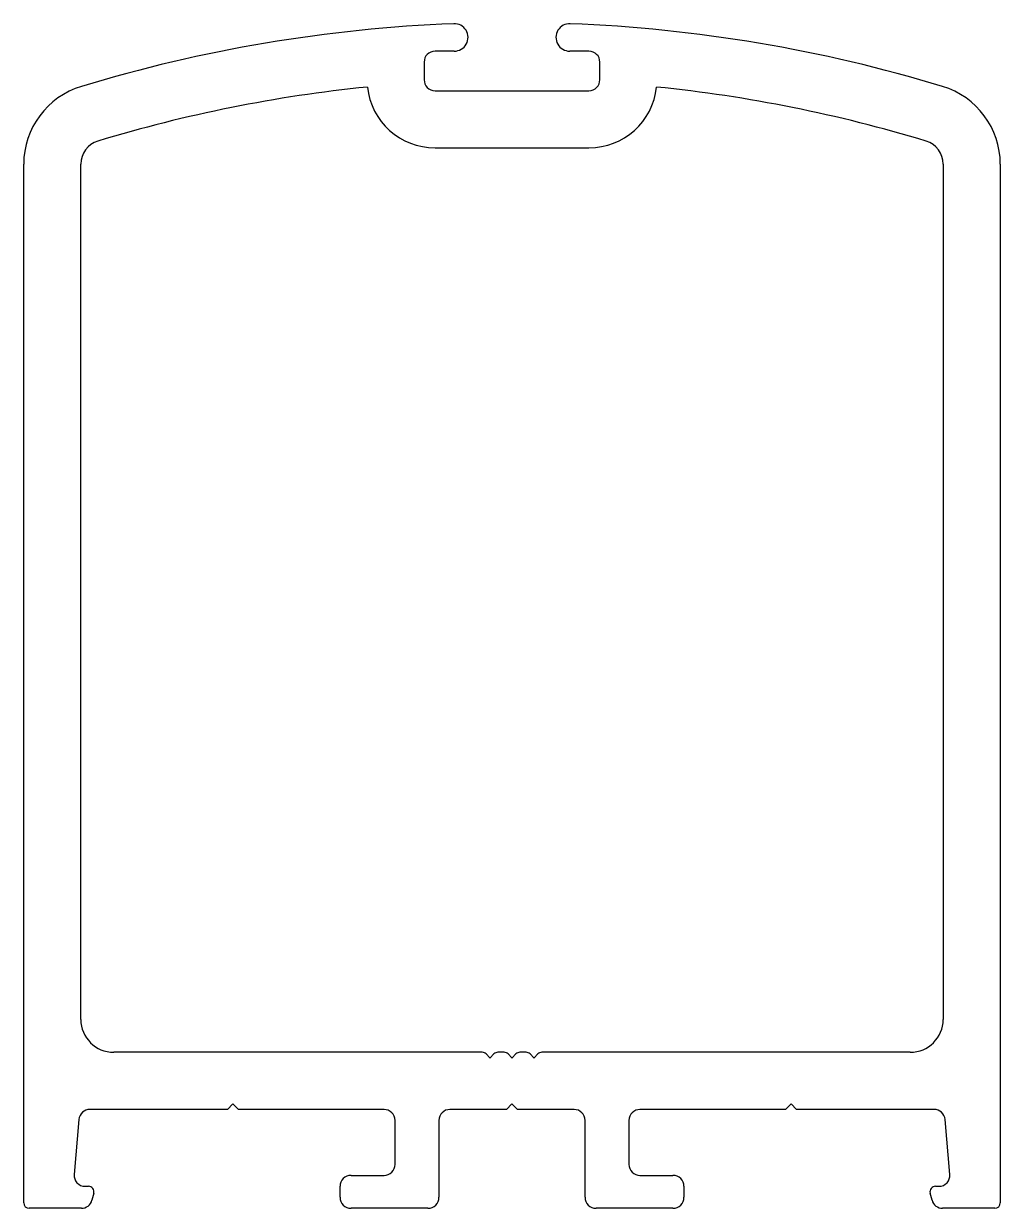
# Model space of a CAD drawing. Extents: x -20.8 to 23.6, y 4.1 to 58.1.
import ezdxf

# ---------------------------------------------------------------- set-up
doc = ezdxf.new("R2010")
doc.units = 0
doc.layers.get('0').update_dxf_attribs({"linetype": 'CONTINUOUS'})

msp = doc.modelspace()

# ---------------------------------------------------------------- linework, layer by layer
for p, q in [((-1.243, 56.806), (-2.118, 56.806)), ((4.882, 56.806), (4.007, 56.806)), ((-2.618, 56.306), (-2.618, 55.506)), ((5.382, 55.506), (5.382, 56.306)), ((-2.118, 55.006), (4.882, 55.006)), ((-2.118, 52.406), (4.882, 52.406)), ((-20.843, 4.383), (-20.843, 51.659)), ((-18.243, 12.733), (-18.243, 51.659)), ((21.007, 51.659), (21.007, 12.733)), ((23.607, 51.659), (23.607, 4.383)), ((0.029, 11.233), (-16.743, 11.233)), ((0.377, 10.988), (0.205, 11.159)), ((0.559, 11.159), (0.388, 10.988)), ((1.029, 11.233), (0.736, 11.233)), ((1.376, 10.988), (1.205, 11.159)), ((1.559, 11.159), (1.388, 10.988)), ((2.029, 11.233), (1.736, 11.233)), ((2.376, 10.988), (2.205, 11.159)), ((2.559, 11.159), (2.388, 10.988)), ((19.507, 11.233), (2.736, 11.233)), ((-11.568, 8.632), (-17.83, 8.633)), ((-11.318, 8.882), (-11.568, 8.632)), ((-11.068, 8.632), (-11.318, 8.882)), ((-4.443, 8.632), (-11.068, 8.632)), ((1.132, 8.632), (-1.443, 8.632)), ((1.382, 8.882), (1.132, 8.632)), ((1.632, 8.632), (1.382, 8.882)), ((4.207, 8.632), (1.632, 8.632)), ((13.832, 8.632), (7.207, 8.632)), ((14.082, 8.882), (13.832, 8.632)), ((14.332, 8.632), (14.082, 8.882)), ((20.595, 8.633), (14.332, 8.632)), ((-18.329, 8.176), (-18.547, 5.676)), ((-3.943, 6.133), (-3.943, 8.132)), ((-1.943, 8.132), (-1.943, 4.633)), ((4.707, 4.633), (4.707, 8.132)), ((6.707, 8.132), (6.707, 6.133)), ((21.311, 5.676), (21.093, 8.176)), ((-5.943, 5.633), (-4.443, 5.633)), ((7.207, 5.633), (8.707, 5.633)), ((-18.049, 5.133), (-17.893, 5.133)), ((-6.443, 4.633), (-6.443, 5.133)), ((9.207, 5.133), (9.207, 4.633)), ((20.657, 5.133), (20.813, 5.133)), ((-17.651, 4.818), (-17.736, 4.503)), ((20.5, 4.503), (20.416, 4.818)), ((-18.219, 4.133), (-20.593, 4.133)), ((-2.443, 4.133), (-5.943, 4.133)), ((8.707, 4.133), (5.207, 4.133)), ((23.357, 4.133), (20.983, 4.133))]:
    msp.add_line(p, q)
for centre, radius, start, end in [((1.382, -9.392), 67.5, 92.2496, 106.87954), ((-1.243, 57.431), 0.625, 270, 92.2529), ((4.007, 57.431), 0.625, 87.7471, 270), ((1.382, -9.392), 67.5, 73.12046, 87.7504), ((-2.118, 56.306), 0.5, 90, 180), ((4.882, 56.306), 0.5, 360, 90), ((-17.143, 51.659), 3.7, 106.8795, 180), ((1.382, -9.392), 64.9, 95.82085, 106.87954), ((-2.118, 55.506), 3.1, 186.1683, 270), ((-2.118, 55.506), 0.5, 180, 270), ((4.882, 55.506), 0.5, 270, 0), ((4.882, 55.506), 3.1, 270, 353.8317), ((1.382, -9.392), 64.9, 73.12046, 84.17915), ((19.907, 51.659), 3.7, 0, 73.1205), ((-17.143, 51.659), 1.1, 106.8795, 180), ((19.907, 51.659), 1.1, 360, 73.1205), ((-16.743, 12.733), 1.5, 180, 270), ((19.507, 12.733), 1.5, 270, 0), ((0.029, 10.983), 0.25, 45, 90), ((0.382, 10.994), 0.008, 225, 315), ((0.736, 10.983), 0.25, 90, 135), ((1.029, 10.983), 0.25, 45, 90), ((1.382, 10.994), 0.008, 225, 315), ((1.736, 10.983), 0.25, 90, 135), ((2.029, 10.983), 0.25, 45, 90), ((2.382, 10.994), 0.008, 225, 315), ((2.736, 10.983), 0.25, 90, 135), ((-17.83, 8.133), 0.5, 89.9901, 175), ((-4.443, 8.132), 0.5, 0, 90), ((-1.443, 8.132), 0.5, 90, 180), ((4.207, 8.132), 0.5, 0, 90), ((7.207, 8.132), 0.5, 90, 180), ((20.595, 8.133), 0.5, 5, 90.0099), ((-4.443, 6.133), 0.5, 270, 0), ((7.207, 6.133), 0.5, 180, 270), ((-18.049, 5.633), 0.5, 175, 270), ((-5.943, 5.133), 0.5, 90, 180), ((8.707, 5.133), 0.5, 0, 90), ((20.813, 5.633), 0.5, 270, 5), ((-17.893, 4.883), 0.25, 345, 90), ((20.657, 4.883), 0.25, 90, 195), ((-20.593, 4.383), 0.25, 180, 270), ((-18.219, 4.633), 0.5, 270, 345), ((-5.943, 4.633), 0.5, 180, 270), ((-2.443, 4.633), 0.5, 270, 0), ((5.207, 4.633), 0.5, 180, 270), ((8.707, 4.633), 0.5, 270, 360), ((20.983, 4.633), 0.5, 195, 270), ((23.357, 4.383), 0.25, 270, 0)]:
    msp.add_arc(centre, radius, start, end)

doc.saveas('drawing.dxf')
